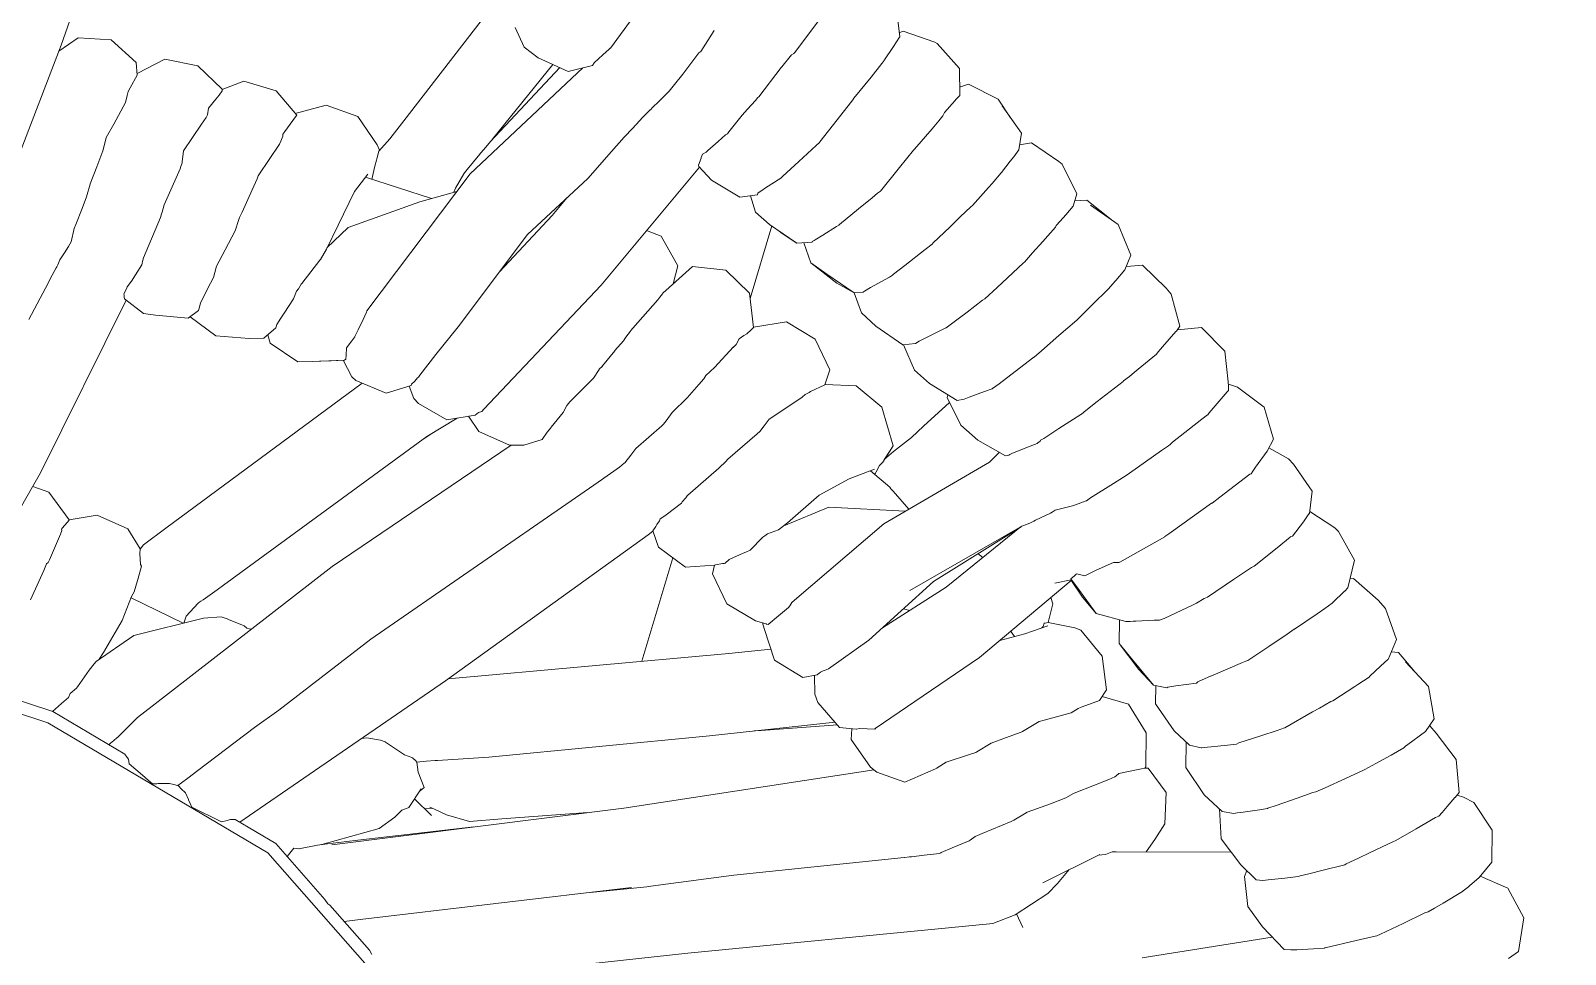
# Model space of a CAD drawing. Header units: centimetres. Extents: x 5488 to 20269, y -31398 to -19684.
# Drawn here: x 11341.4 to 11361.15, y -23757.04 to -23745.15 of the extents above; entities that cross this region are included whole.
import ezdxf

# ---------------------------------------------------------------- set-up
doc = ezdxf.new("R2010")
doc.units = ezdxf.units.CM
doc.layers.add('xxx_Auto_Kaplama_Ahşap Tarama', color=16, linetype='Continuous', lineweight=5)
doc.layers.add('xxx_Auto_Tefris_Tefris', color=32, linetype='Continuous', lineweight=15)

# ---------------------------------------------------------------- blocks, each defined once
blk = doc.blocks.new('trtetre')
at = {"color": 0, "linetype": 'ByBlock'}
for points in [[(414.812, 74.52), (415.706, 71.961)], [(404.912, 72.069), (404.947, 72.354)], [(404.463, 72), (404.871, 72.142)], [(404.871, 72.142), (404.919, 72.119)], [(405.958, 72.273), (406.265, 71.869)], [(407.3, 72.148), (407.415, 71.973)], [(408.379, 72.275), (408.638, 71.923)], [(409.862, 72.19), (409.746, 71.937)], [(410.3, 72.273), (411.297, 70.989)], [(404.146, 71.662), (404.433, 71.982)], [(404.463, 72), (404.433, 71.982)], [(404.916, 72.064), (404.912, 72.069)], [(404.993, 71.946), (404.916, 72.064)], [(404.993, 71.946), (405.117, 71.76)], [(407.415, 71.973), (407.474, 71.881)], [(408.64, 71.921), (408.638, 71.923)], [(408.652, 71.91), (408.64, 71.921)], [(408.734, 71.837), (408.652, 71.91)], [(409.566, 71.8), (409.746, 71.937)], [(414.741, 71.738), (415.062, 72.03)], [(415.062, 72.03), (415.489, 72.055)], [(415.489, 72.055), (415.736, 71.883)], [(416.676, 69.443), (415.706, 71.961)], [(405.117, 71.76), (405.121, 71.75)], [(405.142, 71.724), (405.121, 71.75)], [(405.283, 71.548), (405.142, 71.724)], [(406.265, 71.869), (406.275, 71.855)], [(406.308, 71.835), (406.275, 71.855)], [(406.433, 71.683), (406.308, 71.835)], [(407.499, 71.861), (407.474, 71.881)], [(407.707, 71.589), (407.499, 71.861)], [(408.734, 71.837), (408.847, 71.735)], [(408.848, 71.735), (408.869, 71.701)], [(409.181, 71.622), (409.566, 71.8)], [(409.378, 71.713), (410.158, 70.748)], [(413.948, 71.697), (414.374, 71.783)], [(414.374, 71.783), (414.731, 71.597)], [(414.741, 71.738), (414.729, 71.573)], [(404.142, 71.315), (404.146, 71.662)], [(405.283, 71.548), (405.506, 71.277)], [(406.433, 71.683), (406.44, 71.675)], [(406.44, 71.674), (406.729, 71.297)], [(407.707, 71.589), (407.813, 71.455)], [(408.869, 71.701), (409.181, 71.622)], [(408.992, 71.67), (410.443, 70.306)], [(409.289, 71.672), (410.182, 70.722)], [(413.633, 71.393), (413.948, 71.697)], [(414.818, 71.414), (414.729, 71.573)], [(403.646, 71.267), (404.027, 71.458)], [(404.027, 71.458), (404.143, 71.422)], [(404.187, 71.266), (404.142, 71.314)], [(407.813, 71.455), (407.88, 71.369)], [(407.886, 71.365), (407.88, 71.368)], [(408.02, 71.231), (407.886, 71.365)], [(412.674, 71.059), (412.94, 71.372)], [(412.94, 71.372), (413.355, 71.496)], [(413.355, 71.496), (413.633, 71.389)], [(413.633, 71.369), (413.633, 71.393)], [(413.673, 71.316), (413.633, 71.372)], [(413.673, 71.316), (413.718, 71.265)], [(414.844, 71.365), (414.818, 71.414)], [(414.857, 71.314), (414.844, 71.365)], [(414.857, 71.314), (414.88, 71.223)], [(403.348, 70.829), (403.594, 71.18)], [(403.487, 71.028), (403.646, 71.267)], [(404.205, 71.245), (404.187, 71.266)], [(404.205, 71.245), (404.338, 71.096)], [(405.506, 71.277), (405.516, 71.259)], [(405.547, 71.219), (405.516, 71.259)], [(405.72, 70.999), (405.547, 71.219)], [(406.74, 71.286), (406.729, 71.297)], [(406.772, 71.247), (406.74, 71.286)], [(406.871, 71.139), (406.772, 71.247)], [(406.871, 71.139), (406.943, 71.061)], [(408.02, 71.231), (408.09, 71.163)], [(408.09, 71.163), (408.122, 71.13)], [(408.127, 71.127), (408.122, 71.13)], [(408.221, 71.035), (408.127, 71.127)], [(411.89, 71.043), (412.297, 71.19)], [(412.297, 71.19), (412.695, 71.083)], [(413.718, 71.265), (413.81, 71.151)], [(413.81, 71.151), (413.822, 71.063)], [(415.03, 70.946), (414.88, 71.223)], [(404.338, 71.096), (404.358, 71.05)], [(404.409, 70.988), (404.358, 71.05)], [(404.498, 70.883), (404.409, 70.988)], [(405.72, 70.999), (405.944, 70.716)], [(406.943, 71.061), (407.112, 70.845)], [(408.221, 71.035), (408.306, 70.938)], [(408.306, 70.938), (408.307, 70.936)], [(408.315, 70.931), (408.307, 70.936)], [(408.35, 70.893), (408.315, 70.931)], [(411.478, 70.757), (411.297, 70.989)], [(411.641, 70.68), (411.89, 71.043)], [(412.689, 71.038), (412.674, 71.059)], [(412.689, 71.038), (412.83, 70.85)], [(413.843, 71.032), (413.822, 71.063)], [(413.843, 71.032), (413.903, 70.943)], [(413.903, 70.943), (414.133, 70.602)], [(415.126, 70.771), (415.03, 70.946)], [(403.38, 70.612), (403.348, 70.829)], [(404.498, 70.883), (404.723, 70.621)], [(407.112, 70.845), (407.131, 70.821)], [(407.156, 70.808), (407.131, 70.821)], [(407.25, 70.722), (407.156, 70.808)], [(407.25, 70.722), (407.383, 70.604)], [(408.459, 70.779), (408.35, 70.893)], [(408.624, 70.591), (408.459, 70.779)], [(410.241, 70.65), (410.182, 70.722)], [(411.619, 70.598), (411.478, 70.757)], [(412.83, 70.85), (412.855, 70.814)], [(412.855, 70.814), (412.854, 70.792)], [(412.88, 70.726), (412.854, 70.792)], [(412.88, 70.726), (412.896, 70.687)], [(415.14, 70.718), (415.126, 70.771)], [(415.14, 70.718), (415.17, 70.6)], [(402.864, 70.465), (403.219, 70.702)], [(403.219, 70.702), (403.37, 70.677)], [(403.446, 70.526), (403.38, 70.612)], [(403.491, 70.468), (403.446, 70.526)], [(404.738, 70.608), (404.723, 70.621)], [(404.826, 70.496), (404.738, 70.608)], [(405.944, 70.716), (405.948, 70.71)], [(405.989, 70.67), (405.948, 70.71)], [(406.211, 70.465), (405.989, 70.67)], [(407.383, 70.604), (407.404, 70.585)], [(407.452, 70.559), (407.404, 70.585)], [(407.468, 70.516), (407.452, 70.559)], [(408.624, 70.591), (408.927, 70.247)], [(410.242, 70.65), (410.304, 70.576)], [(410.308, 70.571), (410.304, 70.576)], [(410.317, 70.56), (410.308, 70.571)], [(410.482, 70.361), (410.317, 70.56)], [(411.609, 70.609), (411.641, 70.68)], [(411.619, 70.598), (411.645, 70.497)], [(413.162, 70.292), (412.896, 70.687)], [(414.133, 70.602), (414.149, 70.459)], [(415.248, 70.397), (415.17, 70.6)], [(402.632, 70.046), (402.821, 70.43)], [(402.864, 70.465), (402.821, 70.43)], [(403.491, 70.468), (403.605, 70.322)], [(403.605, 70.322), (403.606, 70.32)], [(404.915, 70.385), (404.826, 70.496)], [(404.915, 70.385), (405.16, 70.084)], [(406.211, 70.465), (406.417, 70.277)], [(407.338, 70.225), (407.498, 70.398)], [(407.468, 70.516), (407.471, 70.505)], [(407.471, 70.505), (407.503, 70.416)], [(407.492, 70.391), (408.758, 68.873)], [(407.498, 70.398), (407.503, 70.416)], [(410.482, 70.361), (410.5, 70.339)], [(410.502, 70.336), (410.5, 70.34)], [(410.523, 70.303), (410.502, 70.336)], [(411.645, 70.497), (411.649, 70.482)], [(411.669, 70.404), (411.649, 70.482)], [(411.683, 70.347), (411.669, 70.404)], [(411.683, 70.347), (411.707, 70.233)], [(414.149, 70.459), (414.151, 70.448)], [(414.166, 70.399), (414.151, 70.448)], [(414.166, 70.399), (414.177, 70.368)], [(414.383, 69.905), (414.177, 70.368)], [(415.336, 70.175), (415.248, 70.397)], [(403.725, 70.182), (403.606, 70.32)], [(403.772, 70.128), (403.725, 70.182)], [(403.772, 70.128), (403.975, 69.898)], [(406.417, 70.277), (406.438, 70.255)], [(406.444, 70.251), (406.438, 70.255)], [(406.64, 70.123), (406.444, 70.251)], [(406.97, 70.006), (407.338, 70.225)], [(408.927, 70.247), (409.706, 69.525)], [(411.771, 68.541), (410.443, 70.306)], [(410.523, 70.303), (410.631, 70.12)], [(411.789, 70.26), (410.94, 69.986)], [(411.759, 70.299), (411.93, 70.076)], [(413.17, 70.28), (413.162, 70.292)], [(413.186, 70.24), (413.17, 70.28)], [(413.186, 70.24), (413.249, 70.1)], [(415.336, 70.174), (415.336, 70.175)], [(415.336, 70.174), (415.381, 70.009)], [(402.191, 69.717), (402.505, 69.967)], [(402.659, 69.956), (402.505, 69.967)], [(402.679, 69.89), (402.632, 70.046)], [(405.198, 70.057), (405.16, 70.084)], [(405.27, 69.995), (405.198, 70.057)], [(405.443, 69.853), (405.27, 69.995)], [(406.64, 70.123), (406.689, 70.092)], [(406.688, 70.092), (406.735, 70.059)], [(406.735, 70.059), (406.741, 70.055)], [(406.741, 70.055), (406.746, 70.033)], [(406.746, 70.033), (406.97, 70.006)], [(406.769, 69.812), (406.836, 70.022)], [(409.194, 69.999), (409.387, 69.767)], [(410.614, 70.079), (411.092, 69.943)], [(410.631, 70.12), (410.655, 70.067)], [(411.092, 69.943), (412.014, 69.615)], [(411.93, 70.076), (412.143, 69.643)], [(413.379, 69.812), (413.249, 70.1)], [(415.438, 69.858), (415.381, 70.009)], [(402.1, 69.653), (402.456, 69.903)], [(402.777, 69.779), (402.679, 69.89)], [(402.849, 69.696), (402.777, 69.779)], [(403.997, 69.882), (403.975, 69.898)], [(404.134, 69.751), (403.997, 69.882)], [(404.27, 69.62), (404.134, 69.751)], [(405.443, 69.853), (405.687, 69.654)], [(406.588, 69.653), (406.769, 69.812)], [(410.067, 69.044), (409.387, 69.767)], [(413.411, 69.743), (413.379, 69.812)], [(413.411, 69.743), (413.422, 69.717)], [(414.408, 69.811), (414.383, 69.905)], [(414.414, 69.791), (414.408, 69.811)], [(414.414, 69.791), (414.427, 69.745)], [(414.646, 69.225), (414.427, 69.745)], [(415.519, 69.652), (415.438, 69.858)], [(401.937, 69.259), (402.1, 69.653)], [(402.849, 69.696), (402.9, 69.638)], [(402.9, 69.638), (402.91, 69.62)], [(403.073, 69.436), (402.91, 69.62)], [(404.27, 69.62), (404.481, 69.418)], [(405.687, 69.654), (405.697, 69.643)], [(405.726, 69.625), (405.697, 69.643)], [(405.905, 69.516), (405.726, 69.625)], [(406.236, 69.412), (406.588, 69.653)], [(406.236, 69.412), (406.438, 69.547)], [(406.438, 69.547), (406.468, 69.571)], [(406.839, 68.699), (406.559, 69.634)], [(407.984, 69.502), (408.172, 69.576)], [(412.014, 69.615), (412.286, 69.351)], [(412.143, 69.643), (412.293, 69.337)], [(413.422, 69.717), (413.466, 69.573)], [(413.597, 69.327), (413.466, 69.573)], [(415.519, 69.652), (415.539, 69.602)], [(415.539, 69.602), (415.578, 69.431)], [(403.205, 69.287), (403.073, 69.436)], [(404.481, 69.418), (404.494, 69.4)], [(404.584, 69.329), (404.494, 69.4)], [(405.905, 69.516), (406, 69.457)], [(406, 69.457), (406.013, 69.449)], [(406.013, 69.449), (406.04, 69.432)], [(406.04, 69.432), (406.042, 69.424)], [(406.042, 69.424), (406.236, 69.412)], [(406.058, 69.159), (406.147, 69.418)], [(407.984, 69.502), (407.77, 69.119)], [(410.599, 68.336), (409.706, 69.525)], [(412.293, 69.337), (412.368, 69.204)], [(415.614, 69.369), (415.578, 69.431)], [(415.663, 69.288), (415.614, 69.369)], [(402.015, 69.069), (401.937, 69.259)], [(403.205, 69.287), (403.309, 69.168)], [(403.321, 69.16), (403.309, 69.168)], [(403.528, 68.965), (403.321, 69.16)], [(404.846, 69.126), (404.584, 69.329)], [(405.723, 68.899), (406.058, 69.159)], [(405.85, 69.012), (406.058, 69.159)], [(412.378, 69.192), (412.368, 69.204)], [(412.611, 68.894), (412.378, 69.192)], [(413.712, 69.107), (413.597, 69.327)], [(414.646, 69.224), (414.655, 69.192)], [(414.655, 69.192), (414.67, 69.134)], [(415.663, 69.288), (415.723, 69.2)], [(415.75, 69.134), (415.723, 69.2)], [(401.788, 69.128), (401.482, 68.833)], [(401.788, 69.128), (401.996, 69.113)], [(402.132, 68.932), (402.015, 69.069)], [(403.658, 68.843), (403.528, 68.965)], [(404.847, 69.126), (404.993, 69.015)], [(404.993, 69.015), (405.007, 69.001)], [(405.047, 68.977), (405.007, 69.001)], [(405.291, 68.84), (405.047, 68.977)], [(405.499, 68.772), (405.85, 69.012)], [(406.847, 68.771), (407.153, 69.066)], [(407.153, 69.066), (407.582, 69.111)], [(407.582, 69.111), (407.88, 68.843)], [(407.828, 68.89), (407.77, 69.119)], [(413.714, 69.1), (413.712, 69.107)], [(413.714, 69.1), (413.748, 68.971)], [(413.785, 68.899), (413.748, 68.971)], [(414.804, 68.924), (414.67, 69.134)], [(415.764, 69.108), (415.75, 69.134)], [(415.764, 69.108), (415.77, 69.097)], [(415.77, 69.097), (415.847, 68.952)], [(415.847, 68.952), (415.876, 68.898)], [(401.31, 68.344), (401.418, 68.754)], [(401.482, 68.833), (401.418, 68.754)], [(402.14, 68.922), (402.132, 68.932)], [(402.14, 68.922), (402.226, 68.824)], [(402.231, 68.821), (402.226, 68.824)], [(402.433, 68.621), (402.231, 68.821)], [(403.658, 68.843), (403.818, 68.694)], [(405.291, 68.84), (405.368, 68.795)], [(405.368, 68.795), (405.382, 68.785)], [(405.382, 68.785), (405.386, 68.782)], [(405.386, 68.782), (405.499, 68.772)], [(405.407, 68.515), (405.501, 68.774)], [(405.499, 68.772), (405.723, 68.899)], [(406.797, 68.328), (406.847, 68.771)], [(407.807, 68.909), (407.826, 68.897)], [(407.88, 68.843), (407.961, 68.77)], [(407.968, 68.762), (407.961, 68.77)], [(407.968, 68.762), (408.001, 68.717)], [(410.267, 67.276), (408.758, 68.873)], [(412.617, 68.885), (412.611, 68.894)], [(412.617, 68.885), (412.652, 68.825)], [(412.678, 68.796), (412.652, 68.825)], [(412.678, 68.796), (412.717, 68.697)], [(413.914, 68.643), (413.785, 68.899)], [(414.804, 68.924), (414.856, 68.849)], [(414.856, 68.849), (414.867, 68.825)], [(414.899, 68.762), (414.868, 68.824)], [(414.897, 68.745), (414.896, 68.718)], [(414.897, 68.745), (414.899, 68.762)], [(415.942, 68.771), (415.876, 68.898)], [(415.942, 68.771), (416.124, 68.428)], [(402.508, 68.546), (402.433, 68.621)], [(402.508, 68.546), (402.631, 68.425)], [(403.846, 68.678), (403.818, 68.694)], [(404.046, 68.525), (403.846, 68.678)], [(408.001, 68.717), (408.026, 68.685)], [(408.351, 68.318), (408.026, 68.685)], [(412.837, 68.513), (412.717, 68.697)], [(413.914, 68.643), (413.915, 68.641)], [(413.915, 68.641), (413.931, 68.574)], [(413.931, 68.574), (413.938, 68.546)], [(413.938, 68.546), (414.071, 68.447)], [(414.648, 68.507), (414.891, 68.697)], [(414.869, 68.679), (414.869, 68.678)], [(415.972, 66.456), (414.869, 68.678)], [(414.896, 68.718), (414.891, 68.697)], [(402.636, 68.422), (402.631, 68.425)], [(402.864, 68.223), (402.636, 68.422)], [(404.144, 68.452), (404.046, 68.525)], [(404.144, 68.452), (404.317, 68.322)], [(405.221, 68.343), (405.407, 68.515)], [(406.003, 68.175), (406.372, 68.402)], [(406.372, 68.402), (406.797, 68.333)], [(411.771, 68.541), (411.779, 68.524)], [(411.779, 68.524), (411.821, 68.428)], [(411.883, 68.299), (411.821, 68.428)], [(412.881, 68.447), (412.837, 68.513)], [(412.881, 68.447), (412.933, 68.364)], [(412.933, 68.364), (412.942, 68.322)], [(413.717, 68.219), (414.046, 68.466)], [(414.071, 68.447), (414.495, 68.484)], [(414.495, 68.484), (414.648, 68.507)], [(400.727, 68.022), (401.028, 68.328)], [(401.028, 68.328), (401.34, 68.297)], [(401.353, 68.278), (401.31, 68.344)], [(401.358, 68.274), (401.353, 68.278)], [(401.53, 68.079), (401.358, 68.274)], [(403.089, 68.027), (402.864, 68.223)], [(404.328, 68.318), (404.317, 68.322)], [(404.449, 68.257), (404.328, 68.318)], [(404.594, 68.186), (404.449, 68.257)], [(404.594, 68.186), (404.665, 68.15)], [(404.665, 68.15), (404.71, 68.121)], [(404.874, 68.102), (405.221, 68.343)], [(405.815, 67.781), (406.003, 68.175)], [(406.797, 68.328), (406.831, 68.293)], [(406.881, 68.246), (406.831, 68.293)], [(406.881, 68.246), (406.92, 68.222)], [(406.92, 68.222), (406.982, 68.182)], [(406.982, 68.182), (407.021, 68.108)], [(408.374, 68.287), (408.351, 68.318)], [(408.381, 68.278), (408.374, 68.287)], [(408.381, 68.278), (408.44, 68.201)], [(408.44, 68.201), (408.469, 68.154)], [(408.58, 68.029), (408.469, 68.154)], [(410.599, 68.336), (410.883, 67.979)], [(411.883, 68.299), (411.926, 68.211)], [(411.929, 68.206), (411.926, 68.211)], [(411.965, 68.154), (411.929, 68.206)], [(412.033, 68.066), (411.965, 68.154)], [(412.942, 68.322), (413.098, 68.191)], [(413.018, 68.125), (413.047, 68.233)], [(413.098, 68.191), (413.286, 68.186)], [(413.286, 68.186), (413.717, 68.219)], [(400.727, 68.022), (400.684, 67.626)], [(401.557, 68.048), (401.53, 68.079)], [(401.557, 68.048), (401.587, 68.012)], [(401.587, 68.012), (401.61, 67.982)], [(401.893, 67.751), (401.61, 67.982)], [(403.089, 68.027), (403.184, 67.944)], [(404.71, 68.121), (404.711, 68.12)], [(404.711, 68.12), (404.874, 68.102)], [(404.723, 67.776), (404.866, 68.103)], [(407.055, 68.074), (407.021, 68.108)], [(407.052, 68.078), (407.298, 67.813)], [(407.055, 68.074), (407.059, 68.07)], [(408.74, 67.835), (408.581, 68.028)], [(410.883, 67.979), (411.09, 67.714)], [(412.034, 68.065), (412.04, 67.969)], [(412.04, 67.969), (412.044, 67.92)], [(412.662, 67.886), (413.018, 68.125)], [(403.187, 67.943), (403.184, 67.944)], [(403.372, 67.802), (403.187, 67.943)], [(403.635, 67.603), (403.372, 67.802)], [(404.529, 67.608), (404.723, 67.776)], [(405.876, 67.589), (405.815, 67.781)], [(407.298, 67.813), (407.409, 67.707)], [(408.754, 67.817), (408.74, 67.835)], [(408.74, 67.831), (408.781, 67.789)], [(408.783, 67.787), (408.781, 67.789)], [(408.783, 67.787), (408.856, 67.676)], [(411.965, 67.692), (412.076, 67.907)], [(412.044, 67.92), (412.059, 67.908)], [(412.059, 67.908), (412.234, 67.898)], [(412.059, 67.908), (412.468, 67.89)], [(412.234, 67.898), (412.381, 67.894)], [(412.468, 67.89), (412.662, 67.886)], [(400.221, 67.301), (400.567, 67.558)], [(400.682, 67.596), (400.567, 67.558)], [(400.684, 67.626), (400.682, 67.573)], [(400.682, 67.573), (400.683, 67.549)], [(401.958, 67.697), (401.893, 67.751)], [(401.958, 67.697), (402.032, 67.639)], [(402.039, 67.634), (402.032, 67.639)], [(402.371, 67.374), (402.039, 67.634)], [(403.635, 67.603), (403.719, 67.54)], [(404.176, 67.388), (404.529, 67.608)], [(405.143, 67.301), (405.476, 67.578)], [(405.476, 67.578), (405.874, 67.595)], [(406.061, 67.502), (405.876, 67.589)], [(407.409, 67.707), (407.435, 67.665)], [(407.435, 67.665), (407.501, 67.594)], [(407.501, 67.594), (407.649, 67.421)], [(409.158, 67.368), (408.856, 67.676)], [(411.09, 67.714), (411.109, 67.686)], [(411.119, 67.677), (411.109, 67.686)], [(411.119, 67.677), (411.157, 67.637)], [(411.157, 67.637), (411.196, 67.596)], [(411.166, 67.412), (411.227, 67.571)], [(411.196, 67.596), (411.201, 67.579)], [(411.201, 67.579), (411.522, 67.48)], [(411.916, 67.644), (411.522, 67.48)], [(411.832, 67.609), (414.36, 65.742)], [(411.916, 67.644), (411.965, 67.692)], [(400.683, 67.549), (400.681, 67.518)], [(400.699, 67.497), (400.681, 67.518)], [(400.699, 67.497), (400.929, 67.229)], [(402.518, 67.258), (402.371, 67.374)], [(403.725, 67.538), (403.719, 67.54)], [(403.823, 67.502), (403.725, 67.538)], [(404.02, 67.429), (403.823, 67.502)], [(404.02, 67.429), (404.062, 67.414)], [(404.062, 67.414), (404.082, 67.406)], [(404.082, 67.406), (404.176, 67.388)], [(404.302, 67.427), (404.129, 67.07)], [(404.271, 67.362), (404.607, 67.055)], [(404.302, 67.427), (404.293, 67.461)], [(406.079, 67.492), (406.061, 67.502)], [(406.079, 67.492), (406.131, 67.466)], [(406.131, 67.466), (406.168, 67.432)], [(406.393, 67.278), (406.168, 67.432)], [(407.649, 67.421), (407.841, 67.231)], [(409.196, 67.328), (409.158, 67.368)], [(411.108, 67.35), (411.166, 67.412)], [(400.104, 66.89), (400.221, 67.301)], [(400.929, 67.229), (400.939, 67.214)], [(400.939, 67.214), (400.948, 67.204)], [(400.951, 67.201), (400.948, 67.204)], [(401.023, 67.145), (400.951, 67.201)], [(402.518, 67.258), (402.575, 67.213)], [(402.582, 67.209), (402.575, 67.213)], [(402.864, 67.027), (402.582, 67.209)], [(404.998, 66.803), (405.143, 67.301)], [(406.592, 67.146), (406.393, 67.278)], [(407.841, 67.231), (407.918, 67.126)], [(409.196, 67.328), (409.2, 67.324)], [(409.2, 67.324), (409.245, 67.233)], [(409.398, 67.044), (409.245, 67.233)], [(410.267, 67.276), (410.292, 67.246)], [(410.292, 67.246), (410.337, 67.233)], [(410.33, 66.989), (410.463, 67.184)], [(410.38, 67.198), (410.337, 67.233)], [(410.741, 67.137), (410.38, 67.198)], [(410.741, 67.137), (411.108, 67.35)], [(401.403, 66.849), (401.023, 67.145)], [(403.06, 66.898), (402.864, 67.027)], [(403.91, 66.875), (404.129, 67.07)], [(404.763, 66.913), (404.607, 67.055)], [(406.658, 67.061), (406.592, 67.146)], [(406.658, 67.061), (406.714, 66.988)], [(406.747, 66.959), (406.714, 66.988)], [(407.918, 67.126), (407.953, 67.083)], [(407.977, 67.061), (407.953, 67.083)], [(407.977, 67.061), (408.312, 66.77)], [(409.404, 67.037), (409.398, 67.044)], [(409.404, 67.037), (409.453, 66.98)], [(409.515, 66.886), (409.453, 66.98)], [(410.33, 66.989), (409.936, 66.814)], [(411.002, 66.923), (410.608, 67.159)], [(399.908, 66.636), (400.164, 66.776)], [(400.104, 66.89), (400.186, 66.735)], [(401.434, 66.822), (401.403, 66.849)], [(401.434, 66.822), (401.455, 66.805)], [(401.543, 66.743), (401.455, 66.805)], [(403.06, 66.898), (403.1, 66.875)], [(403.1, 66.875), (403.108, 66.865)], [(403.136, 66.843), (403.108, 66.865)], [(403.136, 66.843), (403.146, 66.834)], [(403.267, 66.786), (403.146, 66.834)], [(403.47, 66.707), (403.267, 66.786)], [(403.554, 66.673), (403.91, 66.875)], [(404.993, 66.732), (404.763, 66.913)], [(405.133, 66.594), (404.998, 66.803)], [(405.109, 66.63), (404.998, 66.803)], [(407.125, 66.632), (406.748, 66.959)], [(408.312, 66.77), (408.374, 66.683)], [(409.515, 66.886), (409.751, 66.812)], [(409.751, 66.812), (409.936, 66.814)], [(412.22, 65.249), (409.914, 66.814)], [(410.948, 66.956), (411.091, 66.859)], [(411.002, 66.923), (413.617, 65.011)], [(399.604, 66.219), (399.845, 66.568)], [(399.908, 66.636), (399.845, 66.568)], [(400.336, 66.53), (400.186, 66.735)], [(401.957, 66.45), (401.543, 66.743)], [(403.497, 66.691), (403.47, 66.707)], [(403.511, 66.684), (403.497, 66.691)], [(403.511, 66.684), (403.554, 66.673)], [(403.633, 66.717), (403.757, 66.594)], [(403.757, 66.594), (405.12, 65.801)], [(404.993, 66.732), (405.112, 66.627)], [(405.175, 66.549), (405.133, 66.594)], [(407.153, 66.602), (407.125, 66.632)], [(407.153, 66.602), (407.236, 66.52)], [(408.374, 66.683), (408.453, 66.586)], [(408.461, 66.58), (408.453, 66.586)], [(408.461, 66.58), (408.522, 66.53)], [(400.336, 66.53), (400.369, 66.479)], [(400.369, 66.479), (400.392, 66.444)], [(400.405, 66.439), (400.392, 66.444)], [(400.793, 66.143), (400.405, 66.439)], [(401.957, 66.45), (401.998, 66.422)], [(402.033, 66.401), (401.998, 66.422)], [(402.164, 66.319), (402.033, 66.401)], [(405.29, 66.482), (405.043, 66.271)], [(405.175, 66.549), (405.216, 66.468)], [(405.227, 66.451), (405.216, 66.468)], [(405.237, 66.437), (405.227, 66.451)], [(405.237, 66.503), (405.565, 66.377)], [(405.565, 66.377), (405.949, 66.167)], [(407.236, 66.52), (407.24, 66.516)], [(407.639, 66.168), (407.24, 66.516)], [(408.522, 66.53), (408.794, 66.338)], [(415.972, 66.456), (417.242, 64.237)], [(399.638, 65.931), (399.604, 66.219)], [(402.458, 66.134), (402.164, 66.319)], [(405, 66.221), (404.796, 65.989)], [(405.015, 66.237), (405, 66.221)], [(405.015, 66.237), (405.027, 66.252)], [(405.043, 66.271), (405.027, 66.252)], [(408.794, 66.338), (409.087, 66.135)], [(415.867, 66.206), (415.604, 65.852)], [(416.073, 66.28), (415.867, 66.206)], [(400.793, 66.143), (400.892, 66.067)], [(400.893, 66.066), (400.892, 66.067)], [(400.899, 66.064), (400.893, 66.066)], [(401.419, 65.694), (400.899, 66.064)], [(402.458, 66.134), (402.508, 66.097)], [(402.526, 66.09), (402.508, 66.097)], [(402.65, 66.045), (402.526, 66.09)], [(402.69, 66.03), (402.65, 66.045)], [(402.69, 66.03), (402.914, 65.975)], [(402.914, 65.975), (402.953, 65.948)], [(404.842, 65.962), (405.824, 66.015)], [(405.824, 66.015), (406.405, 65.776)], [(405.949, 66.167), (406.357, 65.813)], [(407.648, 66.158), (407.639, 66.168)], [(407.648, 66.158), (407.668, 66.134)], [(407.668, 66.134), (407.715, 66.081)], [(407.715, 66.081), (407.722, 66.065)], [(407.919, 65.915), (407.722, 66.065)], [(411.721, 64.314), (409.087, 66.135)], [(399.311, 65.75), (399.635, 65.958)], [(399.639, 65.932), (399.638, 65.931)], [(399.644, 65.93), (399.639, 65.932)], [(399.646, 65.927), (399.644, 65.93)], [(399.682, 65.877), (399.646, 65.927)], [(399.718, 65.825), (399.682, 65.877)], [(399.718, 65.825), (399.856, 65.642)], [(402.974, 65.938), (402.953, 65.948)], [(402.974, 65.938), (403.168, 65.848)], [(403.168, 65.848), (403.188, 65.833)], [(403.237, 65.807), (403.188, 65.833)], [(403.237, 65.807), (403.34, 65.77)], [(406.297, 64.791), (405.12, 65.801)], [(406.357, 65.813), (406.476, 65.721)], [(407.919, 65.915), (407.951, 65.894)], [(407.951, 65.894), (407.998, 65.862)], [(407.998, 65.862), (408.007, 65.84)], [(408.038, 65.793), (408.007, 65.84)], [(408.038, 65.793), (408.055, 65.767)], [(415.243, 65.913), (414.85, 65.736)], [(415.604, 65.851), (415.243, 65.913)], [(415.604, 65.852), (415.604, 65.85)], [(415.606, 65.845), (415.604, 65.85)], [(415.692, 65.748), (415.606, 65.845)], [(399.06, 65.33), (399.267, 65.703)], [(399.311, 65.75), (399.267, 65.703)], [(399.88, 65.635), (399.856, 65.642)], [(399.886, 65.631), (399.88, 65.635)], [(399.889, 65.629), (399.886, 65.631)], [(400.056, 65.491), (399.889, 65.629)], [(401.419, 65.694), (401.451, 65.671)], [(401.451, 65.671), (401.5, 65.636)], [(401.5, 65.636), (401.501, 65.634)], [(401.983, 65.364), (401.501, 65.634)], [(403.34, 65.77), (404.782, 64.94)], [(403.344, 65.768), (404.316, 64.984)], [(403.352, 65.761), (404.478, 65.056)], [(406.616, 65.669), (406.476, 65.721)], [(406.616, 65.669), (406.649, 65.647)], [(406.649, 65.647), (406.675, 65.63)], [(406.675, 65.63), (406.84, 65.461)], [(408.017, 65.5), (408.093, 65.71)], [(408.055, 65.767), (408.093, 65.71)], [(408.091, 65.704), (408.153, 65.66)], [(410.762, 63.777), (408.153, 65.66)], [(414.647, 65.53), (414.36, 65.742)], [(414.85, 65.736), (414.689, 65.476)], [(415.692, 65.748), (415.705, 65.732)], [(415.698, 65.713), (415.705, 65.732)], [(415.717, 65.668), (415.698, 65.713)], [(415.859, 65.337), (415.717, 65.668)], [(400.056, 65.491), (400.35, 65.255)], [(403.906, 65.414), (403.843, 65.365)], [(406.893, 65.437), (406.84, 65.461)], [(406.893, 65.437), (406.927, 65.422)], [(406.927, 65.422), (407.109, 65.342)], [(407.67, 65.241), (408.017, 65.5)], [(414.692, 65.472), (414.647, 65.53)], [(414.685, 65.276), (414.696, 65.418)], [(414.692, 65.472), (414.696, 65.421)], [(414.696, 65.421), (414.696, 65.418)], [(399.145, 64.974), (399.06, 65.33)], [(400.387, 65.237), (400.35, 65.255)], [(400.424, 65.211), (400.387, 65.237)], [(400.616, 65.081), (400.424, 65.211)], [(402.08, 65.307), (401.983, 65.364)], [(402.08, 65.307), (402.084, 65.305)], [(402.094, 65.302), (402.084, 65.305)], [(402.094, 65.302), (402.163, 65.304)], [(402.386, 65.203), (402.163, 65.304)], [(402.386, 65.203), (402.529, 65.13)], [(407.109, 65.342), (407.162, 65.293)], [(407.173, 65.291), (407.162, 65.293)], [(407.196, 65.288), (407.173, 65.291)], [(407.196, 65.288), (407.287, 65.272)], [(407.287, 65.272), (407.293, 65.269)], [(407.293, 65.269), (407.296, 65.267)], [(407.296, 65.267), (407.67, 65.241)], [(407.322, 65.157), (407.298, 65.267)], [(408.234, 64.03), (407.835, 65.364)], [(412.22, 65.249), (414.538, 63.452)], [(414.673, 65.254), (414.685, 65.276)], [(414.722, 65.082), (414.673, 65.254)], [(415.859, 65.337), (415.874, 65.302)], [(415.874, 65.302), (415.896, 65.284)], [(415.932, 65.199), (415.896, 65.284)], [(416.1, 64.82), (415.932, 65.199)], [(398.754, 64.818), (399.072, 65.094)], [(399.072, 65.094), (399.117, 65.092)], [(400.616, 65.081), (400.953, 64.855)], [(402.529, 65.13), (402.635, 65.157)], [(402.562, 64.856), (402.71, 65.078)], [(402.644, 65.15), (402.635, 65.157)], [(402.636, 64.987), (402.712, 65.091)], [(402.666, 65.132), (402.644, 65.15)], [(402.666, 65.132), (402.712, 65.091)], [(402.704, 65.081), (402.707, 65.079)], [(402.705, 65.072), (403.887, 64.077)], [(402.707, 65.079), (402.918, 65.037)], [(405.313, 64.301), (404.478, 65.056)], [(407.137, 64.77), (407.322, 65.157)], [(413.699, 64.952), (413.617, 65.011)], [(414.725, 65.071), (414.722, 65.082)], [(414.768, 64.926), (414.725, 65.071)], [(398.754, 64.818), (398.66, 64.71)], [(399.186, 64.935), (399.145, 64.974)], [(399.189, 64.932), (399.186, 64.935)], [(399.189, 64.932), (399.344, 64.781)], [(400.995, 64.839), (400.953, 64.855)], [(401.093, 64.779), (400.995, 64.839)], [(402.385, 64.647), (402.636, 64.987)], [(402.385, 64.647), (402.562, 64.856)], [(402.944, 64.771), (402.968, 64.851)], [(405.137, 64.46), (404.316, 64.984)], [(406.297, 64.791), (406.301, 64.786)], [(413.879, 64.823), (413.699, 64.952)], [(413.91, 64.803), (413.879, 64.823)], [(413.91, 64.803), (413.923, 64.795)], [(413.944, 64.78), (413.923, 64.795)], [(414.808, 64.849), (414.136, 64.519)], [(414.802, 64.864), (414.768, 64.926)], [(414.923, 64.556), (414.802, 64.864)], [(398.52, 64.309), (398.66, 64.71)], [(399.344, 64.781), (399.347, 64.777)], [(399.442, 64.711), (399.347, 64.777)], [(399.542, 64.641), (399.442, 64.711)], [(399.542, 64.641), (399.832, 64.445)], [(401.136, 64.758), (401.093, 64.779)], [(401.136, 64.758), (401.511, 64.58)], [(402.005, 64.544), (402.385, 64.647)], [(403.004, 64.528), (402.944, 64.771)], [(404.783, 64.686), (404.865, 64.706)], [(406.301, 64.786), (406.328, 64.744)], [(406.345, 64.721), (406.328, 64.744)], [(406.423, 64.658), (406.345, 64.721)], [(406.423, 64.658), (406.475, 64.615)], [(406.475, 64.615), (406.605, 64.504)], [(406.769, 64.551), (407.137, 64.77)], [(413.572, 64.575), (413.647, 64.603)], [(413.876, 64.584), (413.647, 64.603)], [(413.944, 64.78), (414.098, 64.612)], [(414.098, 64.612), (414.127, 64.521)], [(399.835, 64.444), (399.832, 64.445)], [(399.926, 64.381), (399.835, 64.444)], [(401.511, 64.58), (401.571, 64.56)], [(401.593, 64.56), (401.571, 64.56)], [(401.64, 64.559), (401.593, 64.56)], [(401.64, 64.559), (401.873, 64.547)], [(401.873, 64.547), (401.908, 64.546)], [(401.908, 64.546), (401.948, 64.544)], [(401.948, 64.544), (402.005, 64.544)], [(402.089, 64.261), (402.083, 64.565)], [(402.309, 64.098), (402.584, 64.429)], [(402.658, 64.461), (402.584, 64.429)], [(402.658, 64.461), (403.003, 64.531)], [(403.04, 64.523), (403.004, 64.528)], [(403.007, 64.488), (403.304, 64.383)], [(403.04, 64.523), (403.053, 64.521)], [(403.053, 64.521), (403.067, 64.48)], [(403.067, 64.48), (403.084, 64.461)], [(403.478, 64.411), (403.438, 64.348)], [(403.483, 64.417), (403.478, 64.411)], [(406.525, 64.045), (406.658, 64.454)], [(406.608, 64.505), (406.605, 64.504)], [(406.608, 64.505), (406.627, 64.51)], [(406.627, 64.51), (406.634, 64.511)], [(406.634, 64.511), (406.769, 64.551)], [(406.658, 64.454), (406.681, 64.525)], [(413.286, 64.449), (413.26, 64.443)], [(413.286, 64.449), (413.316, 64.455)], [(413.352, 64.486), (413.316, 64.455)], [(413.552, 64.567), (413.352, 64.486)], [(413.572, 64.575), (413.552, 64.567)], [(414.771, 64.361), (413.876, 64.584)], [(415.164, 64.145), (414.923, 64.556)], [(398.628, 64.055), (398.52, 64.309)], [(400.161, 64.222), (399.926, 64.381)], [(400.161, 64.222), (400.434, 64.04)], [(401.836, 63.924), (402.089, 64.261)], [(401.917, 64.05), (402.089, 64.261)], [(403.304, 64.383), (403.625, 64.298)], [(405.313, 64.301), (405.832, 63.935)], [(411.721, 64.314), (412.906, 63.4)], [(415.258, 64.029), (414.771, 64.361)], [(398.107, 63.706), (398.403, 64.022)], [(398.285, 63.896), (398.495, 64.145)], [(398.495, 64.145), (398.586, 64.153)], [(398.629, 64.054), (398.628, 64.055)], [(398.722, 63.97), (398.63, 64.054)], [(400.46, 64.031), (400.434, 64.04)], [(400.503, 64.013), (400.46, 64.031)], [(400.909, 63.84), (400.503, 64.013)], [(401.647, 63.725), (401.917, 64.05)], [(402.309, 64.098), (402.253, 63.664)], [(405.229, 63.163), (403.887, 64.077)], [(406.162, 63.823), (406.525, 64.045)], [(407.114, 64.132), (406.571, 64.188)], [(407.114, 64.132), (410.726, 63.803)], [(415.219, 64.056), (415.164, 64.145)], [(415.283, 63.996), (415.258, 64.029)], [(398.726, 63.966), (398.722, 63.97)], [(398.726, 63.966), (398.862, 63.837)], [(398.862, 63.837), (398.869, 63.828)], [(399.015, 63.732), (398.869, 63.828)], [(400.912, 63.838), (400.909, 63.84)], [(400.912, 63.838), (401.058, 63.773)], [(401.647, 63.725), (401.836, 63.924)], [(405.832, 63.935), (405.852, 63.925)], [(405.852, 63.925), (405.861, 63.921)], [(405.9, 63.907), (405.861, 63.921)], [(405.933, 63.889), (405.9, 63.907)], [(405.933, 63.889), (405.955, 63.873)], [(405.955, 63.873), (405.968, 63.864)], [(405.968, 63.864), (405.975, 63.856)], [(406.162, 63.823), (405.975, 63.856)], [(406.006, 63.605), (406.012, 63.849)], [(415.283, 63.996), (415.346, 63.915)], [(415.495, 63.702), (415.346, 63.915)], [(417.488, 63.933), (415.816, 63.383)], [(417.715, 63.843), (415.88, 63.24)], [(398.036, 63.291), (398.107, 63.706)], [(399.054, 63.706), (399.015, 63.732)], [(399.054, 63.706), (399.338, 63.523)], [(401.058, 63.773), (401.077, 63.764)], [(401.077, 63.764), (401.093, 63.749)], [(401.361, 63.715), (401.093, 63.749)], [(401.361, 63.715), (401.437, 63.702)], [(401.437, 63.702), (401.462, 63.698)], [(401.462, 63.698), (401.476, 63.688)], [(401.476, 63.688), (401.647, 63.725)], [(401.62, 63.483), (401.615, 63.718)], [(402.34, 63.527), (402.253, 63.664)], [(405.968, 63.499), (406.006, 63.605)], [(410.762, 63.777), (413.283, 62.045)], [(415.495, 63.702), (415.508, 63.686)], [(415.508, 63.686), (415.591, 63.617)], [(415.614, 63.566), (415.591, 63.617)], [(399.363, 63.514), (399.338, 63.523)], [(399.512, 63.428), (399.363, 63.514)], [(399.599, 63.378), (399.512, 63.428)], [(401.382, 63.133), (401.62, 63.483)], [(401.741, 63.11), (401.97, 63.48)], [(401.97, 63.48), (402.307, 63.579)], [(402.471, 63.477), (402.34, 63.527)], [(402.577, 63.438), (402.471, 63.477)], [(402.577, 63.438), (402.618, 63.423)], [(402.618, 63.423), (402.706, 63.368)], [(405.687, 63.18), (405.968, 63.499)], [(414.724, 63.308), (414.538, 63.452)], [(415.702, 63.487), (415.614, 63.566)], [(415.818, 63.383), (415.702, 63.487)], [(398.145, 63.125), (398.036, 63.291)], [(399.599, 63.378), (399.957, 63.174)], [(402.849, 63.328), (402.706, 63.368)], [(403.056, 63.271), (402.849, 63.328)], [(403.056, 63.271), (403.118, 63.254)], [(403.118, 63.254), (403.334, 63.127)], [(405.716, 63.213), (406.697, 63.139)], [(407.363, 63.072), (405.746, 63.247)], [(413.218, 63.177), (412.906, 63.4)], [(415.88, 63.24), (413.046, 61.563)], [(414.795, 63.237), (414.724, 63.308)], [(414.795, 63.237), (414.956, 63.077)], [(415.816, 63.383), (414.888, 62.834)], [(397.751, 62.765), (398.007, 63.107)], [(398.092, 63.201), (398.007, 63.107)], [(398.095, 63.201), (398.092, 63.201)], [(398.21, 63.078), (398.145, 63.125)], [(398.325, 62.995), (398.21, 63.078)], [(399.959, 63.174), (399.957, 63.174)], [(400.056, 63.141), (399.959, 63.174)], [(400.266, 63.071), (400.056, 63.141)], [(400.266, 63.071), (400.549, 62.979)], [(401.183, 62.951), (401.382, 63.133)], [(401.745, 62.67), (401.741, 63.11)], [(403.352, 63.12), (403.334, 63.127)], [(403.553, 63.045), (403.352, 63.12)], [(403.553, 63.045), (403.736, 62.978)], [(405.226, 63.165), (405.235, 63.157)], [(405.235, 63.157), (405.433, 63.164)], [(405.537, 63.024), (405.29, 62.667)], [(405.469, 63.156), (405.433, 63.164)], [(405.469, 63.156), (405.473, 63.155)], [(405.473, 63.155), (405.687, 63.18)], [(405.537, 63.024), (405.531, 63.162)], [(406.787, 63.134), (406.697, 63.139)], [(407.363, 63.072), (410.204, 62.794)], [(411.536, 62.994), (411.596, 63.013)], [(411.596, 63.013), (411.773, 63.044)], [(411.839, 63.037), (411.773, 63.044)], [(413.95, 62.623), (413.219, 63.177)], [(414.956, 63.077), (414.978, 63.055)], [(414.978, 63.055), (414.995, 63.04)], [(415.054, 62.989), (414.995, 63.04)], [(398.325, 62.995), (398.405, 62.937)], [(398.405, 62.937), (398.425, 62.917)], [(398.589, 62.824), (398.425, 62.917)], [(398.785, 62.714), (398.589, 62.824)], [(400.549, 62.979), (400.578, 62.965)], [(400.615, 62.961), (400.578, 62.965)], [(400.862, 62.935), (400.615, 62.961)], [(400.862, 62.935), (400.994, 62.922)], [(400.994, 62.922), (401.023, 62.917)], [(401.023, 62.917), (401.035, 62.915)], [(401.035, 62.915), (401.183, 62.951)], [(401.23, 62.661), (401.227, 62.991)], [(403.736, 62.978), (403.923, 62.863)], [(403.923, 62.863), (403.932, 62.857)], [(404.028, 62.825), (403.932, 62.857)], [(404.028, 62.825), (404.315, 62.73)], [(411.195, 62.79), (411.288, 62.825)], [(411.531, 62.991), (411.288, 62.825)], [(411.531, 62.991), (411.536, 62.994)], [(414.856, 62.791), (414.888, 62.834)], [(415.066, 62.979), (415.054, 62.989)], [(415.066, 62.979), (415.092, 62.955)], [(397.712, 62.342), (397.751, 62.765)], [(398.785, 62.714), (398.925, 62.636)], [(398.944, 62.63), (398.925, 62.636)], [(399.176, 62.523), (398.944, 62.63)], [(400.993, 62.313), (401.23, 62.661)], [(401.484, 62.343), (401.715, 62.653)], [(401.715, 62.653), (401.762, 62.656)], [(401.745, 62.67), (401.758, 62.656)], [(401.802, 62.648), (401.762, 62.656)], [(401.825, 62.642), (401.802, 62.648)], [(401.825, 62.642), (402.095, 62.588)], [(404.315, 62.73), (404.43, 62.659)], [(404.438, 62.655), (404.43, 62.659)], [(404.438, 62.655), (404.453, 62.648)], [(404.453, 62.648), (404.749, 62.518)], [(405.208, 62.605), (405.29, 62.667)], [(408.463, 62.141), (405.244, 62.632)], [(410.204, 62.794), (410.864, 62.754)], [(410.893, 62.753), (410.864, 62.754)], [(411.009, 62.743), (410.893, 62.753)], [(411.13, 62.731), (411.009, 62.743)], [(411.12, 62.669), (411.11, 62.604)], [(411.13, 62.731), (411.12, 62.669)], [(411.141, 62.749), (411.13, 62.731)], [(411.186, 62.787), (411.141, 62.749)], [(411.195, 62.79), (411.186, 62.787)], [(413.95, 62.623), (414.077, 62.527)], [(414.659, 62.563), (414.831, 62.711)], [(414.831, 62.711), (414.84, 62.77)], [(414.856, 62.791), (414.84, 62.77)], [(399.438, 62.402), (399.176, 62.523)], [(402.095, 62.588), (402.127, 62.554)], [(402.145, 62.545), (402.127, 62.554)], [(402.145, 62.545), (402.222, 62.51)], [(402.408, 62.437), (402.222, 62.51)], [(402.668, 62.332), (402.408, 62.437)], [(404.848, 62.474), (404.749, 62.518)], [(404.848, 62.474), (405.208, 62.605)], [(411.036, 62.405), (411.11, 62.604)], [(414.077, 62.527), (414.158, 62.466)], [(414.205, 62.43), (414.158, 62.466)], [(414.161, 62.389), (414.199, 62.427)], [(414.209, 62.433), (414.199, 62.427)], [(414.256, 62.444), (414.209, 62.433)], [(414.256, 62.444), (414.313, 62.458)], [(414.458, 62.456), (414.313, 62.458)], [(414.458, 62.456), (414.478, 62.455)], [(414.478, 62.455), (414.533, 62.455)], [(414.586, 62.5), (414.533, 62.455)], [(414.659, 62.563), (414.586, 62.5)], [(397.525, 62.211), (397.655, 62.283)], [(397.655, 62.283), (397.74, 62.305)], [(397.762, 62.278), (397.712, 62.342)], [(397.761, 62.278), (397.768, 62.275)], [(397.866, 62.162), (397.768, 62.275)], [(399.438, 62.402), (399.558, 62.348)], [(399.597, 62.34), (399.558, 62.348)], [(399.797, 62.27), (399.597, 62.34)], [(400.068, 62.175), (399.797, 62.27)], [(400.762, 62.098), (400.993, 62.313)], [(401.503, 61.937), (401.484, 62.343)], [(402.676, 62.328), (402.668, 62.332)], [(402.676, 62.328), (402.776, 62.271)], [(402.973, 62.195), (402.776, 62.271)], [(410.942, 62.047), (411.16, 62.258)], [(411.036, 62.405), (411.088, 62.363)], [(411.073, 62.387), (411.233, 62.15)], [(411.088, 62.363), (411.091, 62.361)], [(414.069, 62.249), (414.025, 62.152)], [(414.069, 62.249), (414.07, 62.251)], [(414.07, 62.251), (414.109, 62.338)], [(414.161, 62.389), (414.109, 62.338)], [(397.525, 62.211), (397.29, 61.857)], [(397.932, 62.085), (397.866, 62.162)], [(397.932, 62.085), (397.973, 62.035)], [(398.018, 62.02), (397.973, 62.035)], [(400.068, 62.175), (400.176, 62.138)], [(400.176, 62.138), (400.179, 62.136)], [(400.284, 62.12), (400.18, 62.136)], [(400.495, 62.089), (400.284, 62.12)], [(400.495, 62.089), (400.571, 62.078)], [(400.571, 62.078), (400.614, 62.069)], [(400.614, 62.069), (400.762, 62.098)], [(400.777, 61.743), (400.799, 62.132)], [(403.273, 62.088), (402.973, 62.195)], [(403.307, 62.068), (403.273, 62.088)], [(403.307, 62.068), (403.445, 61.985)], [(408.463, 62.141), (412.224, 61.669)], [(408.927, 62.083), (410.037, 62.001)], [(410.747, 62.052), (410.452, 61.97)], [(410.747, 62.052), (410.902, 62.125)], [(410.903, 62.125), (410.902, 62.125)], [(410.903, 62.125), (410.964, 62.154)], [(410.936, 62.14), (411.028, 62.131)], [(411.241, 62.144), (411.233, 62.15)], [(411.241, 62.144), (411.322, 62.115)], [(411.411, 62.024), (411.322, 62.115)], [(413.408, 61.959), (413.283, 62.045)], [(413.661, 61.973), (414.025, 62.152)], [(397.294, 61.443), (397.29, 61.857)], [(398.265, 61.875), (398.018, 62.02)], [(398.407, 61.791), (398.265, 61.875)], [(401.503, 61.937), (401.631, 61.738)], [(403.48, 61.97), (403.445, 61.985)], [(403.853, 61.815), (403.48, 61.97)], [(410.452, 61.97), (410.037, 62.001)], [(410.394, 61.899), (411.889, 61.727)], [(411.616, 61.88), (411.411, 62.024)], [(412.353, 61.674), (411.616, 61.88)], [(413.467, 61.994), (412.946, 61.686)], [(413.478, 61.994), (413.467, 61.994)], [(413.478, 61.994), (413.524, 61.994)], [(413.524, 61.994), (413.528, 61.994)], [(413.543, 61.99), (413.528, 61.994)], [(413.569, 61.983), (413.543, 61.99)], [(413.569, 61.983), (413.643, 61.963)], [(413.643, 61.963), (413.661, 61.973)], [(398.407, 61.791), (398.537, 61.717)], [(398.559, 61.709), (398.537, 61.717)], [(398.865, 61.564), (398.559, 61.709)], [(400.521, 61.411), (400.777, 61.743)], [(401.743, 61.577), (401.631, 61.738)], [(403.853, 61.815), (403.943, 61.777)], [(403.943, 61.777), (404.009, 61.728)], [(404.009, 61.728), (404.02, 61.721)], [(404.24, 61.628), (404.02, 61.721)], [(412.313, 61.678), (411.889, 61.727)], [(412.946, 61.686), (412.312, 60.964)], [(412.407, 61.663), (412.313, 61.678)], [(412.353, 61.674), (412.357, 61.671)], [(412.407, 61.663), (412.649, 61.617)], [(397.456, 61.249), (397.294, 61.443)], [(399.007, 61.497), (398.865, 61.564)], [(399.007, 61.497), (399.165, 61.423)], [(402.128, 61.577), (400.648, 61.575)], [(402.181, 61.577), (402.128, 61.577)], [(402.263, 61.544), (402.181, 61.577)], [(402.263, 61.544), (402.314, 61.537)], [(402.314, 61.537), (402.354, 61.534)], [(402.339, 61.542), (403.071, 61.18)], [(404.24, 61.628), (404.379, 61.568)], [(404.382, 61.567), (404.379, 61.568)], [(404.382, 61.567), (404.386, 61.566)], [(404.402, 61.554), (404.386, 61.566)], [(404.601, 61.536), (404.402, 61.554)], [(404.601, 61.536), (404.764, 61.515)], [(404.764, 61.515), (404.766, 61.514)], [(404.78, 61.512), (404.766, 61.514)], [(404.787, 61.512), (404.78, 61.512)], [(404.854, 61.506), (404.787, 61.512)], [(407.047, 61.278), (404.855, 61.506)], [(413.046, 61.563), (410.988, 59.223)], [(412.712, 61.624), (412.642, 61.617)], [(412.799, 61.519), (412.712, 61.624)], [(397.088, 61.11), (397.444, 61.263)], [(397.58, 61.141), (397.456, 61.249)], [(399.165, 61.423), (399.184, 61.411)], [(399.463, 61.341), (399.184, 61.411)], [(399.649, 61.294), (399.463, 61.341)], [(399.649, 61.294), (399.76, 61.268)], [(399.76, 61.268), (399.783, 61.259)], [(399.958, 61.239), (399.783, 61.259)], [(400.171, 61.217), (399.958, 61.239)], [(400.324, 61.217), (400.521, 61.411)], [(400.474, 61.262), (400.432, 60.874)], [(400.474, 61.262), (400.446, 61.337)], [(402.732, 61.348), (402.884, 61.171)], [(407.047, 61.278), (408.116, 61.134)], [(396.882, 60.729), (397.088, 61.11)], [(397.58, 61.141), (397.594, 61.129)], [(397.594, 61.129), (397.659, 61.075)], [(397.659, 61.075), (397.668, 61.065)], [(397.92, 60.917), (397.669, 61.065)], [(400.171, 61.217), (400.206, 61.213)], [(400.206, 61.213), (400.239, 61.207)], [(400.239, 61.207), (400.324, 61.217)], [(402.884, 61.171), (403.006, 61.041)], [(403.006, 61.041), (403.429, 60.768)], [(408.116, 61.134), (408.168, 61.129)], [(408.896, 61.056), (408.168, 61.129)], [(408.368, 61.119), (411.86, 60.705)], [(398.028, 60.853), (397.92, 60.917)], [(398.028, 60.853), (398.111, 60.804)], [(400.245, 60.612), (400.432, 60.874)], [(412.248, 60.891), (411.738, 60.311)], [(412.274, 60.91), (412.248, 60.891)], [(412.274, 60.91), (412.312, 60.964)], [(396.882, 60.729), (396.948, 60.295)], [(398.153, 60.791), (398.111, 60.804)], [(398.432, 60.657), (398.153, 60.791)], [(398.724, 60.518), (398.432, 60.657)], [(403.409, 60.781), (403.328, 60.603)], [(403.429, 60.768), (403.715, 60.653)], [(403.715, 60.653), (404.108, 60.615)], [(412.063, 60.681), (411.86, 60.705)], [(398.724, 60.518), (398.772, 60.495)], [(398.834, 60.485), (398.772, 60.495)], [(399.04, 60.435), (398.834, 60.485)], [(399.965, 60.319), (400.245, 60.612)], [(400.119, 60.48), (401.792, 60.215)], [(407.642, 60.272), (404.108, 60.615)], [(397.077, 60.205), (396.948, 60.295)], [(399.436, 60.341), (399.04, 60.435)], [(399.436, 60.341), (399.444, 60.34)], [(399.444, 60.34), (399.448, 60.338)], [(399.589, 60.327), (399.448, 60.338)], [(399.803, 60.317), (399.589, 60.327)], [(399.803, 60.317), (399.878, 60.314)], [(399.878, 60.314), (399.965, 60.319)], [(407.642, 60.272), (411.031, 59.902)], [(411.713, 60.263), (411.71, 60.258)], [(411.713, 60.263), (411.738, 60.311)]]:
    blk.add_lwpolyline(points, dxfattribs=at)
blk = doc.blocks.new('koltukrewrweewr')
at = {"xscale": -1, "rotation": 270}
blk.add_blockref('trtetre', (-925.958, -51.65), dxfattribs=at)

msp = doc.modelspace()

# ---------------------------------------------------------------- hatches: boundary and pattern name
at = {"layer": 'xxx_Auto_Kaplama_Ahşap Tarama'}
h = msp.add_hatch(dxfattribs=at)
h.set_pattern_fill('AR-CONC', color=256, scale=0.5)
h.set_pattern_definition([(50, (809.53, -3617.59), (91.09233, -7.96954), [9.525, -104.775]), (355, (809.53, -3617.59), (-17.6217, 95.52842), [7.62, -83.8203]), (100.45144, (817.12, -3618.255), (73.47062, 87.55888), [8.095, -89.04512]), (46.1842, (809.53, -3592.19), (135.5395, -21.02116), [14.2875, -157.1625]), (96.63556, (820.83, -3593.94), (118.70207, 123.71306), [12.1425, -133.5678]), (351.18415, (809.53, -3592.19), (118.70207, 123.71306), [11.43, -125.72987]), (21, (822.23, -3598.54), (75.8072, -51.1326), [9.525, -104.775]), (326, (822.23, -3598.54), (30.901, 92.09398), [7.62, -83.82]), (71.45144, (828.55, -3602.8), (106.7082, 40.96138), [8.095, -89.04497]), (37.5, (809.53, -3617.59), (1.5443, 42.27752), [0, -82.804, 0, -85.09, 0, -84.1375]), (7.5, (809.53, -3617.59), (33.40983, 50.09029), [0, -48.514, 0, -80.899, 0, -32.0675]), (327.5, (781.21, -3617.59), (67.795298, -2.864372), [0, -31.75, 0, -99.06, 0, -131.445]), (317.5, (768.51, -3617.59), (74.06459, 12.71325), [0, -41.275, 0, -65.786, 0, -93.345])])
edge = h.paths.add_edge_path()
edge.add_line((9312.934, -27555.319), (9330.626, -27555.319))
edge.add_arc((9330.626, -27548.319), 7, 270, 349.5592)
edge.add_arc((-12655703.852, 2009176.564), 12827763.879, 350.8642093147, 350.8644691226)
edge.add_line((9346.746, -27492.157), (9332.45, -27492.157))
edge.add_line((9332.45, -27492.157), (9332.449, -27061.102))
edge.add_line((9332.449, -27061.102), (9346.746, -27061.102))
edge.add_arc((-12660642.429, -2064524.007), 12832765.905, 9.1355309233, 9.1357906395)
edge.add_arc((9330.626, -27004.939), 7, 10.4408, 90)
edge.add_line((9330.626, -26997.939), (9312.934, -26997.939))
edge.add_arc((9312.934, -27004.939), 7, 90, 170.4864)
edge.add_arc((10864.464, -27276.629), 1582.138, 170.069442, 189.930558)
edge.add_arc((9312.934, -27548.319), 7, 189.5136, 270)

# ---------------------------------------------------------------- block references
at = {"layer": 'xxx_Auto_Tefris_Tefris', "rotation": 90}
msp.add_blockref('koltukrewrweewr', (11705.845, -22891.342), dxfattribs=at)

doc.saveas('drawing.dxf')
